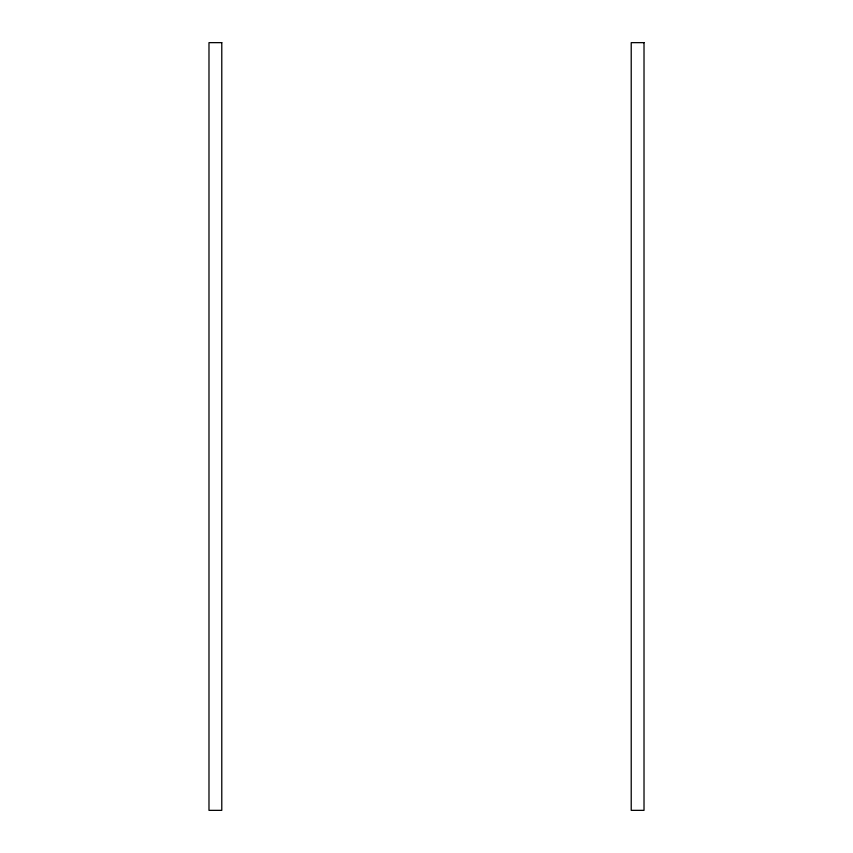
<?xml version="1.0" encoding="UTF-8"?>
<svg xmlns="http://www.w3.org/2000/svg" width="853" height="853" viewBox="0 0 853 853"><rect width="100%" height="100%" fill="white"/><g stroke="black" fill="none" stroke-linecap="round" stroke-linejoin="round"><path stroke-width="1.28" d="M221.78 42.65L208.985 42.65L208.985 810.35L221.78 810.35L221.78 42.65M644.015 42.65L631.22 42.65L631.22 810.35L644.015 810.35L644.015 42.65"/></g></svg>
